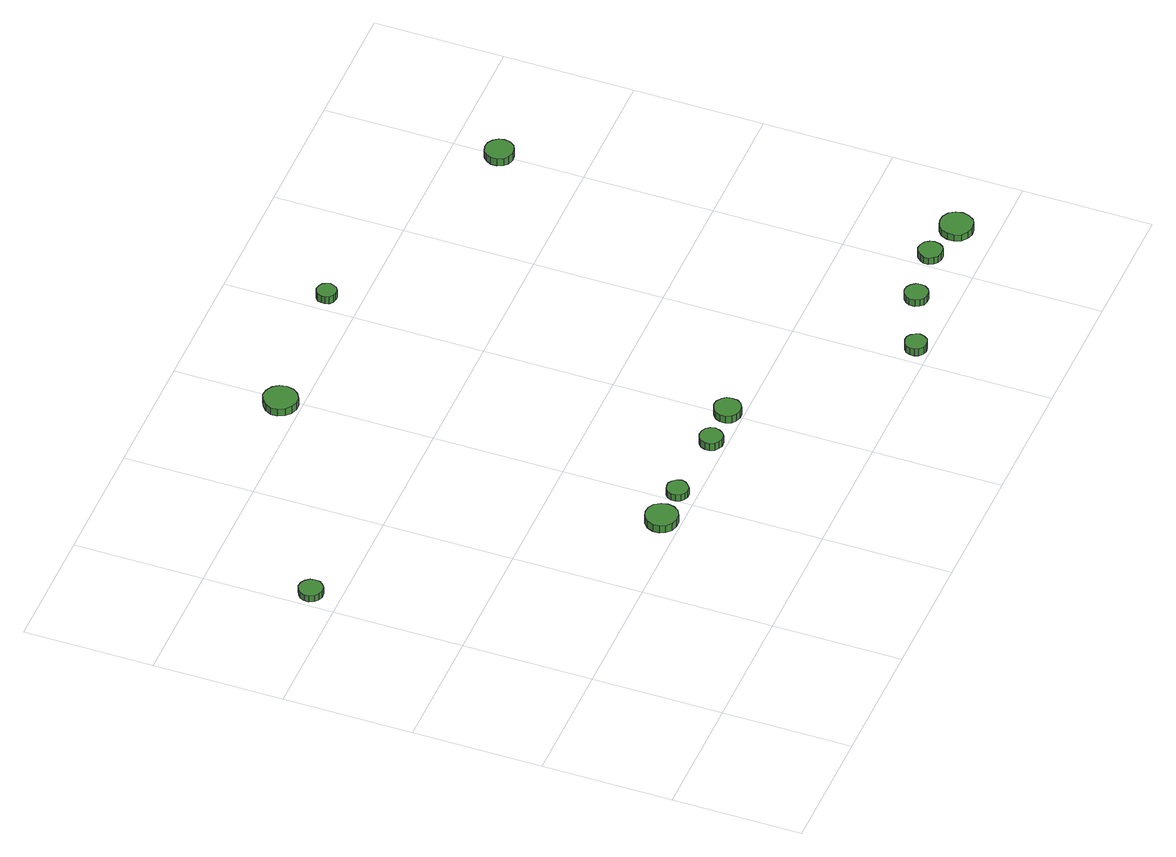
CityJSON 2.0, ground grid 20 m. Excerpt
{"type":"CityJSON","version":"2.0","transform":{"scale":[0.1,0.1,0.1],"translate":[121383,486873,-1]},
"CityObjects":{
"tree1":{"type":"SolitaryVegetationObject","attributes":{"function":"something"},"geometry":[{"type":"MultiSurface","lod":"1","boundaries":[[[0,1,2,3,4,5,6,7,8,9,10,11,12,13,14]],[[15,16,17,18,19,20,21,22,23,24,25,26,27,28,29]],[[0,29,28,1]],[[1,28,27,2]],[[2,27,26,3]],[[3,26,25,4]],[[4,25,24,5]],[[5,24,23,6]],[[6,23,22,7]],[[7,22,21,8]],[[8,21,20,9]],[[9,20,19,10]],[[10,19,18,11]],[[11,18,17,12]],[[12,17,16,13]],[[13,16,15,14]],[[14,15,29,0]]]}]},
"tree2":{"type":"SolitaryVegetationObject","attributes":{"function":"something"},"geometry":[{"type":"MultiSurface","lod":"1","boundaries":[[[30,31,32,33,34,35,36,37,38,39,40,41,42,43,44]],[[45,46,47,48,49,50,51,52,53,54,55,56,57,58,59]],[[30,59,58,31]],[[31,58,57,32]],[[32,57,56,33]],[[33,56,55,34]],[[34,55,54,35]],[[35,54,53,36]],[[36,53,52,37]],[[37,52,51,38]],[[38,51,50,39]],[[39,50,49,40]],[[40,49,48,41]],[[41,48,47,42]],[[42,47,46,43]],[[43,46,45,44]],[[44,45,59,30]]]}]},
"tree3":{"type":"SolitaryVegetationObject","attributes":{"function":"something"},"geometry":[{"type":"MultiSurface","lod":"1","boundaries":[[[60,61,62,63,64,65,66,67,68,69,70,71,72,73,74]],[[75,76,77,78,79,80,81,82,83,84,85,86,87,88,89]],[[60,89,88,61]],[[61,88,87,62]],[[62,87,86,63]],[[63,86,85,64]],[[64,85,84,65]],[[65,84,83,66]],[[66,83,82,67]],[[67,82,81,68]],[[68,81,80,69]],[[69,80,79,70]],[[70,79,78,71]],[[71,78,77,72]],[[72,77,76,73]],[[73,76,75,74]],[[74,75,89,60]]]}]},
"tree4":{"type":"SolitaryVegetationObject","attributes":{"function":"something"},"geometry":[{"type":"MultiSurface","lod":"1","boundaries":[[[90,91,92,93,94,95,96,97,98,99,100,101,102,103,104]],[[105,106,107,108,109,110,111,112,113,114,115,116,117,118,119]],[[90,119,118,91]],[[91,118,117,92]],[[92,117,116,93]],[[93,116,115,94]],[[94,115,114,95]],[[95,114,113,96]],[[96,113,112,97]],[[97,112,111,98]],[[98,111,110,99]],[[99,110,109,100]],[[100,109,108,101]],[[101,108,107,102]],[[102,107,106,103]],[[103,106,105,104]],[[104,105,119,90]]]}]},
"tree5":{"type":"SolitaryVegetationObject","attributes":{"function":"something"},"geometry":[{"type":"MultiSurface","lod":"1","boundaries":[[[120,121,122,123,124,125,126,127,128,129,130,131,132,133,134]],[[135,136,137,138,139,140,141,142,143,144,145,146,147,148,149]],[[120,149,148,121]],[[121,148,147,122]],[[122,147,146,123]],[[123,146,145,124]],[[124,145,144,125]],[[125,144,143,126]],[[126,143,142,127]],[[127,142,141,128]],[[128,141,140,129]],[[129,140,139,130]],[[130,139,138,131]],[[131,138,137,132]],[[132,137,136,133]],[[133,136,135,134]],[[134,135,149,120]]]}]},
"tree6":{"type":"SolitaryVegetationObject","attributes":{"function":"something"},"geometry":[{"type":"MultiSurface","lod":"1","boundaries":[[[150,151,152,153,154,155,156,157,158,159,160,161,162,163,164]],[[165,166,167,168,169,170,171,172,173,174,175,176,177,178,179]],[[150,179,178,151]],[[151,178,177,152]],[[152,177,176,153]],[[153,176,175,154]],[[154,175,174,155]],[[155,174,173,156]],[[156,173,172,157]],[[157,172,171,158]],[[158,171,170,159]],[[159,170,169,160]],[[160,169,168,161]],[[161,168,167,162]],[[162,167,166,163]],[[163,166,165,164]],[[164,165,179,150]]]}]},
"tree7":{"type":"SolitaryVegetationObject","attributes":{"function":"something"},"geometry":[{"type":"MultiSurface","lod":"1","boundaries":[[[180,181,182,183,184,185,186,187,188,189,190,191,192,193,194]],[[195,196,197,198,199,200,201,202,203,204,205,206,207,208,209]],[[180,209,208,181]],[[181,208,207,182]],[[182,207,206,183]],[[183,206,205,184]],[[184,205,204,185]],[[185,204,203,186]],[[186,203,202,187]],[[187,202,201,188]],[[188,201,200,189]],[[189,200,199,190]],[[190,199,198,191]],[[191,198,197,192]],[[192,197,196,193]],[[193,196,195,194]],[[194,195,209,180]]]}]},
"tree8":{"type":"SolitaryVegetationObject","attributes":{"function":"something"},"geometry":[{"type":"MultiSurface","lod":"1","boundaries":[[[210,211,212,213,214,215,216,217,218,219,220,221,222,223,224]],[[225,226,227,228,229,230,231,232,233,234,235,236,237,238,239]],[[210,239,238,211]],[[211,238,237,212]],[[212,237,236,213]],[[213,236,235,214]],[[214,235,234,215]],[[215,234,233,216]],[[216,233,232,217]],[[217,232,231,218]],[[218,231,230,219]],[[219,230,229,220]],[[220,229,228,221]],[[221,228,227,222]],[[222,227,226,223]],[[223,226,225,224]],[[224,225,239,210]]]}]},
"tree9":{"type":"SolitaryVegetationObject","attributes":{"function":"something"},"geometry":[{"type":"MultiSurface","lod":"1","boundaries":[[[240,241,242,243,244,245,246,247,248,249,250,251,252,253,254]],[[255,256,257,258,259,260,261,262,263,264,265,266,267,268,269]],[[240,269,268,241]],[[241,268,267,242]],[[242,267,266,243]],[[243,266,265,244]],[[244,265,264,245]],[[245,264,263,246]],[[246,263,262,247]],[[247,262,261,248]],[[248,261,260,249]],[[249,260,259,250]],[[250,259,258,251]],[[251,258,257,252]],[[252,257,256,253]],[[253,256,255,254]],[[254,255,269,240]]]}]},
"tree10":{"type":"SolitaryVegetationObject","attributes":{"function":"something"},"geometry":[{"type":"MultiSurface","lod":"1","boundaries":[[[270,271,272,273,274,275,276,277,278,279,280,281,282,283,284]],[[285,286,287,288,289,290,291,292,293,294,295,296,297,298,299]],[[270,299,298,271]],[[271,298,297,272]],[[272,297,296,273]],[[273,296,295,274]],[[274,295,294,275]],[[275,294,293,276]],[[276,293,292,277]],[[277,292,291,278]],[[278,291,290,279]],[[279,290,289,280]],[[280,289,288,281]],[[281,288,287,282]],[[282,287,286,283]],[[283,286,285,284]],[[284,285,299,270]]]}]},
"tree11":{"type":"SolitaryVegetationObject","attributes":{"function":"something"},"geometry":[{"type":"MultiSurface","lod":"1","boundaries":[[[300,301,302,303,304,305,306,307,308,309,310,311,312,313,314]],[[315,316,317,318,319,320,321,322,323,324,325,326,327,328,329]],[[300,329,328,301]],[[301,328,327,302]],[[302,327,326,303]],[[303,326,325,304]],[[304,325,324,305]],[[305,324,323,306]],[[306,323,322,307]],[[307,322,321,308]],[[308,321,320,309]],[[309,320,319,310]],[[310,319,318,311]],[[311,318,317,312]],[[312,317,316,313]],[[313,316,315,314]],[[314,315,329,300]]]}]},
"tree12":{"type":"SolitaryVegetationObject","attributes":{"function":"something"},"geometry":[{"type":"MultiSurface","lod":"1","boundaries":[[[330,331,332,333,334,335,336,337,338,339,340,341,342,343,344]],[[345,346,347,348,349,350,351,352,353,354,355,356,357,358,359]],[[330,359,358,331]],[[331,358,357,332]],[[332,357,356,333]],[[333,356,355,334]],[[334,355,354,335]],[[335,354,353,336]],[[336,353,352,337]],[[337,352,351,338]],[[338,351,350,339]],[[339,350,349,340]],[[340,349,348,341]],[[341,348,347,342]],[[342,347,346,343]],[[343,346,345,344]],[[344,345,359,330]]]}]}
},
"vertices":[
[45,645,17],[44,652,17],[39,658,17],[33,662,17],[25,663,17],[18,660,17],[12,655,17],[9,648,17],[9,641,17],[12,634,17],[18,629,17],[25,626,17],[33,627,17],[39,631,17],[44,637,17],[44,637,6],[39,631,6],[33,627,6],[25,626,6],[18,629,6],[12,634,6],[9,641,6],[9,648,6],[12,655,6],[18,660,6],[25,663,6],[33,662,6],[39,658,6],[44,652,6],[45,645,6],
[369,226,27],[367,236,27],[361,245,27],[352,250,27],[342,251,27],[332,248,27],[324,241,27],[320,231,27],[320,221,27],[324,212,27],[332,205,27],[342,202,27],[352,203,27],[361,208,27],[367,216,27],[367,216,14],[361,208,14],[352,203,14],[342,202,14],[332,205,14],[324,212,14],[320,221,14],[320,231,14],[324,241,14],[332,248,14],[342,251,14],[352,250,14],[361,245,14],[367,236,14],[369,226,14],
[426,227,25],[424,234,25],[420,239,25],[414,243,25],[407,243,25],[401,241,25],[396,237,25],[393,230,25],[393,224,25],[396,217,25],[401,213,25],[407,210,25],[414,211,25],[420,215,25],[424,220,25],[424,220,13],[420,215,13],[414,211,13],[407,210,13],[401,213,13],[396,217,13],[393,224,13],[393,230,13],[396,237,13],[401,241,13],[407,243,13],[414,243,13],[420,239,13],[424,234,13],[426,227,13],
[548,222,25],[546,229,25],[542,235,25],[536,238,25],[528,239,25],[522,237,25],[516,232,25],[513,225,25],[513,218,25],[516,211,25],[522,207,25],[528,204,25],[536,205,25],[542,209,25],[546,215,25],[546,215,12],[542,209,12],[536,205,12],[528,204,12],[522,207,12],[516,211,12],[513,218,12],[513,225,12],[516,232,12],[522,237,12],[528,239,12],[536,238,12],[542,235,12],[546,229,12],[548,222,12],
[406,828,28],[404,839,28],[398,847,28],[388,853,28],[378,854,28],[368,850,28],[360,843,28],[355,833,28],[355,823,28],[360,813,28],[368,806,28],[378,802,28],[388,803,28],[398,809,28],[404,817,28],[404,817,15],[398,809,15],[388,803,15],[378,802,15],[368,806,15],[360,813,15],[355,823,15],[355,833,15],[360,843,15],[368,850,15],[378,854,15],[388,853,15],[398,847,15],[404,839,15],[406,828,15],
[617,222,24],[616,231,24],[611,237,24],[603,242,24],[595,243,24],[587,240,24],[581,234,24],[577,227,24],[577,218,24],[581,210,24],[587,205,24],[595,202,24],[603,203,24],[611,207,24],[616,214,24],[616,214,11],[611,207,11],[603,203,11],[595,202,11],[587,205,11],[581,210,11],[577,218,11],[577,227,11],[581,234,11],[587,240,11],[595,243,11],[603,242,11],[611,237,11],[616,231,11],[617,222,11],
[847,22,20],[845,28,20],[841,34,20],[835,38,20],[828,38,20],[822,36,20],[816,31,20],[814,25,20],[814,18,20],[816,12,20],[822,7,20],[828,5,20],[835,6,20],[841,9,20],[845,15,20],[845,15,7],[841,9,7],[835,6,7],[828,5,7],[822,7,7],[816,12,7],[814,18,7],[814,25,7],[816,31,7],[822,36,7],[828,38,7],[835,38,7],[841,34,7],[845,28,7],[847,22,7],
[640,851,23],[638,857,23],[635,862,23],[629,865,23],[623,866,23],[617,864,23],[612,860,23],[610,854,23],[610,848,23],[612,842,23],[617,838,23],[623,836,23],[629,836,23],[635,840,23],[638,845,23],[638,845,10],[635,840,10],[629,836,10],[623,836,10],[617,838,10],[612,842,10],[610,848,10],[610,854,10],[612,860,10],[617,864,10],[623,866,10],[629,865,10],[635,862,10],[638,857,10],[640,851,10],
[948,60,19],[947,67,19],[942,73,19],[936,77,19],[928,78,19],[921,75,19],[916,70,19],[913,64,19],[913,56,19],[916,49,19],[921,44,19],[928,42,19],[936,43,19],[942,46,19],[947,53,19],[947,53,7],[942,46,7],[936,43,7],[928,42,7],[921,44,7],[916,49,7],[913,56,7],[913,64,7],[916,70,7],[921,75,7],[928,78,7],[936,77,7],[942,73,7],[947,67,7],[948,60,7],
[1041,74,19],[1039,81,19],[1035,87,19],[1028,91,19],[1020,92,19],[1013,90,19],[1008,84,19],[1004,78,19],[1004,70,19],[1008,63,19],[1013,58,19],[1020,56,19],[1028,56,19],[1035,60,19],[1039,66,19],[1039,66,7],[1035,60,7],[1028,56,7],[1020,56,7],[1013,58,7],[1008,63,7],[1004,70,7],[1004,78,7],[1008,84,7],[1013,90,7],[1020,92,7],[1028,91,7],[1035,87,7],[1039,81,7],[1041,74,7],
[1113,59,19],[1111,69,19],[1105,78,19],[1096,83,19],[1086,84,19],[1076,81,19],[1068,74,19],[1064,64,19],[1064,54,19],[1068,44,19],[1076,37,19],[1086,34,19],[1096,35,19],[1105,40,19],[1111,49,19],[1111,49,7],[1105,40,7],[1096,35,7],[1086,34,7],[1076,37,7],[1068,44,7],[1064,54,7],[1064,64,7],[1068,74,7],[1076,81,7],[1086,84,7],[1096,83,7],[1105,78,7],[1111,69,7],[1113,59,7],
[1018,728,23],[1016,737,23],[1011,744,23],[1003,749,23],[994,750,23],[985,747,23],[979,741,23],[975,733,23],[975,724,23],[979,715,23],[985,709,23],[994,707,23],[1003,708,23],[1011,712,23],[1016,719,23],[1016,719,10],[1011,712,10],[1003,708,10],[994,707,10],[985,709,10],[979,715,10],[975,724,10],[975,733,10],[979,741,10],[985,747,10],[994,750,10],[1003,749,10],[1011,744,10],[1016,737,10],[1018,728,10]
]}
